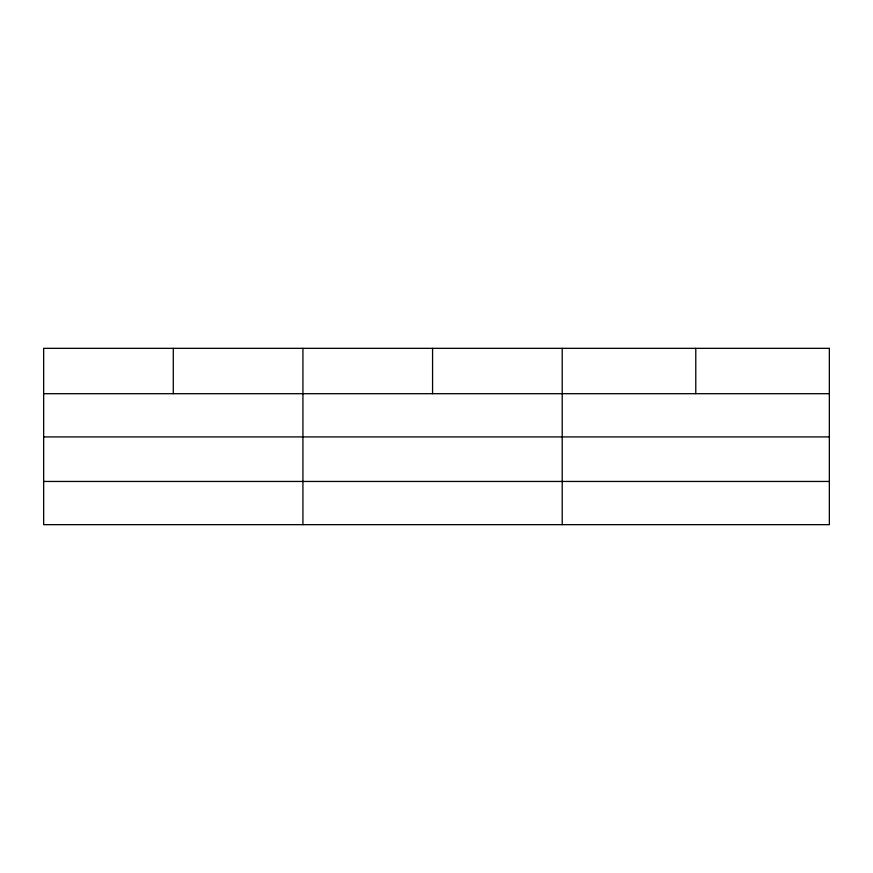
<?xml version="1.0" encoding="UTF-8"?>
<svg xmlns="http://www.w3.org/2000/svg" width="873" height="873" viewBox="0 0 873 873"><rect width="100%" height="100%" fill="white"/><g stroke="black" fill="none" stroke-linecap="round" stroke-linejoin="round"><path stroke-width="1.31" d="M43.65 393.69L829.35 393.69M43.65 436.915L829.35 436.915M43.65 481.449L829.35 481.449M695.781 348.338L695.781 393.69M562.212 348.338L562.212 524.662M432.572 348.338L432.572 393.69M302.931 348.338L302.931 524.662M173.291 348.338L173.291 393.69M829.35 348.338L43.65 348.338L43.65 524.662L829.35 524.662L829.35 348.338"/></g></svg>
